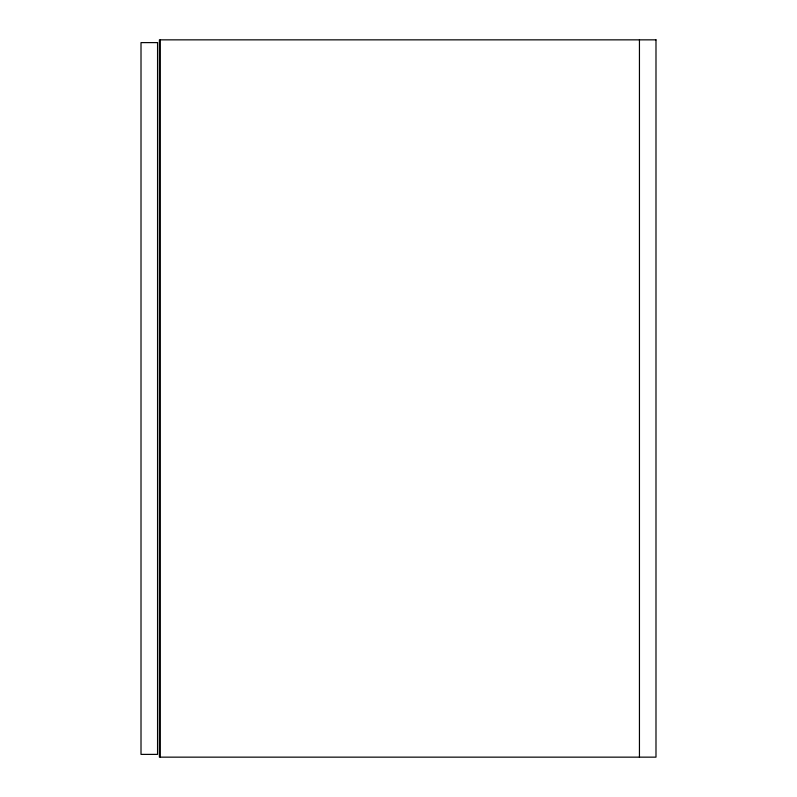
<?xml version="1.0" encoding="UTF-8"?>
<svg xmlns="http://www.w3.org/2000/svg" width="797" height="797" viewBox="0 0 797 797"><rect width="100%" height="100%" fill="white"/><g stroke="black" fill="none" stroke-linecap="round" stroke-linejoin="round"><path stroke-width="1.2" d="M639.443 39.85L639.443 757.15M160.317 39.85L160.317 757.15M655.991 39.85L159.4 39.85L159.4 757.15L655.991 757.15L655.991 39.85M157.557 42.61L141.009 42.61L141.009 754.39L157.557 754.39L157.557 42.61"/></g></svg>
